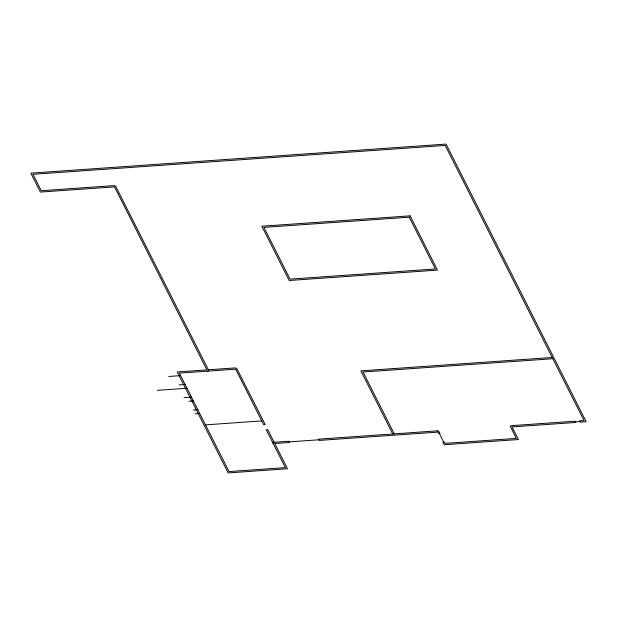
<?xml version="1.0" encoding="UTF-8"?>
<svg xmlns="http://www.w3.org/2000/svg" width="617" height="617" viewBox="0 0 617 617"><rect width="100%" height="100%" fill="white"/><g stroke="black" fill="none" stroke-linecap="round" stroke-linejoin="round"><path stroke-width="0.93" d="M207.52 371.149L208.507 370.771L208.369 369.784L115.657 186.211L113.906 185.624L41.246 190.707L32.971 174.303L445.204 145.442L584.029 420.57L579.579 420.887L580.219 422.144L586.15 421.727L446.052 144.077L30.85 173.146L40.406 192.072L114.546 186.882L206.888 369.884L177.226 371.958L228.174 472.923L287.483 468.773L274.75 443.53L289.581 442.497L288.941 441.232L273.755 442.312L273.084 442.736L273.269 443.638M208.369 369.784L235.062 367.909L236.697 368.388L265.202 424.604L263.714 424.704L235.694 369.174L179.346 373.115L229.023 471.558L285.37 467.617L266.266 429.756L267.747 429.648L274.118 442.273M168.757 376.47L180.619 375.645M552.192 357.467L360.899 370.863L392.744 433.967M179.146 384.892L185.077 384.476M552.824 358.732L363.02 372.02L394.224 433.859M157.335 390.337L186.99 388.263M184.036 397.618L191.447 397.101M188.91 401.197L193.36 400.88M193.368 410.027L197.818 409.719M195.28 413.814L199.723 413.506M205.453 424.866L261.809 420.917M289.257 441.865L318.92 439.79M575.453 421.827L579.903 421.511M439.242 433.319L443.7 442.158M510.321 426.224L516.259 438.386L445.081 443.368L444.441 442.104L442.96 442.212L444.232 444.734L518.373 439.543L512.01 426.918L575.769 422.46L575.137 421.195L511.37 425.661L510.321 426.224M410.104 215.842L261.824 226.223L289.203 280.496L437.492 270.115L410.104 215.842M409.264 217.207L263.937 227.38L290.052 279.131L435.371 268.958L409.264 217.207M437.229 430.851L318.603 439.157L319.236 440.415L437.862 432.116L438.502 433.373L439.983 433.273L438.756 431.229L437.229 430.851"/></g></svg>
